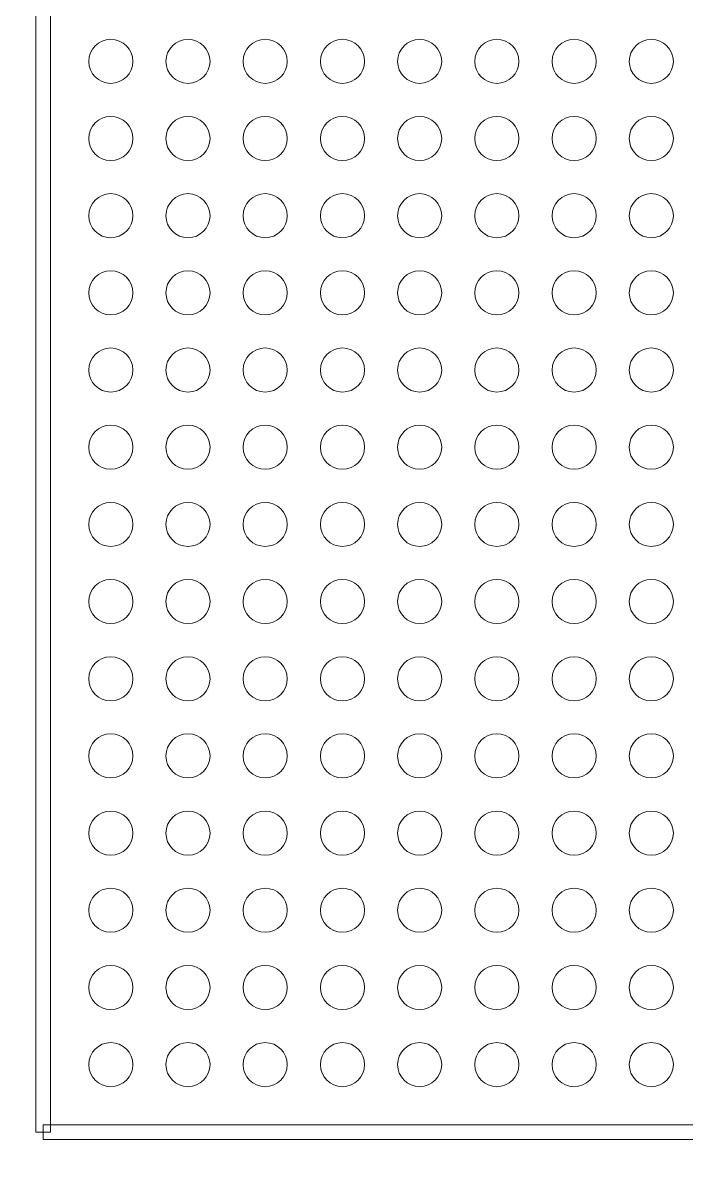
# Model space of a CAD drawing. Header units: millimetres. Extents: x -32 to 79, y -57 to 20.
# Drawn here: x -7 to -0.13, y -38.85 to -27.06 of the extents above; entities that cross this region are included whole.
import ezdxf

# ---------------------------------------------------------------- set-up
doc = ezdxf.new("R2010")
doc.units = ezdxf.units.MM
doc.header["$MEASUREMENT"] = 0
for name, color, linetype in [('BG_OUTLINE', 7, 'Continuous'), ('PG_SILKSCREEN_TOP', 7, 'Continuous'), ('PIN_TOP', 7, 'Continuous')]:
    doc.layers.add(name, color=color, linetype=linetype)

msp = doc.modelspace()

# ---------------------------------------------------------------- linework, layer by layer
at = {"layer": 'BG_OUTLINE', "lineweight": 9}
msp.add_open_spline([(-31.5602, -57.3483), (-31.5602, -57.3483), (-31.5602, 2.6515), (-31.5602, 2.6515), (-31.5602, 2.6515), (-31.5602, 2.6515), (48.4395, 2.6515), (48.4395, 2.6515), (48.4395, 2.6515), (48.4395, 2.6515), (48.4395, -57.3483), (48.4395, -57.3483), (48.4395, -57.3483), (48.4395, -57.3483), (-31.5602, -57.3483), (-31.5602, -57.3483)], degree=3, knots=[0, 0, 0, 0, 0.25, 0.25, 0.25, 0.25, 0.5, 0.5, 0.5, 0.5, 0.75, 0.75, 0.75, 0.75, 1, 1, 1, 1], dxfattribs=at)
at = {"layer": 'PG_SILKSCREEN_TOP', "lineweight": 9}
for points in [[(-6.8679, -15.5575), (-6.8679, -15.5575), (-6.7155, -15.5575), (-6.7155, -15.5575), (-6.7155, -15.5575), (-6.7155, -15.5575), (-6.7155, -38.5577), (-6.7155, -38.5577), (-6.7155, -38.5577), (-6.7155, -38.5577), (-6.8679, -38.5577), (-6.8679, -38.5577), (-6.8679, -38.5577), (-6.8679, -38.5577), (-6.8679, -15.5575), (-6.8679, -15.5575)], [(-6.7917, -38.6339), (-6.7917, -38.6339), (-6.7917, -38.4815), (-6.7917, -38.4815), (-6.7917, -38.4815), (-6.7917, -38.4815), (16.2085, -38.4815), (16.2085, -38.4815), (16.2085, -38.4815), (16.2085, -38.4815), (16.2085, -38.6339), (16.2085, -38.6339), (16.2085, -38.6339), (16.2085, -38.6339), (-6.7917, -38.6339), (-6.7917, -38.6339)]]:
    msp.add_open_spline(points, degree=3, knots=[0, 0, 0, 0, 0.25, 0.25, 0.25, 0.25, 0.5, 0.5, 0.5, 0.5, 0.75, 0.75, 0.75, 0.75, 1, 1, 1, 1], dxfattribs=at)
at = {"layer": 'PIN_TOP', "lineweight": 9}
for points in [[(-5.863, -27.4576), (-5.863, -27.3314), (-5.9654, -27.229), (-6.0916, -27.229), (-6.0916, -27.229), (-6.2179, -27.229), (-6.3202, -27.3314), (-6.3202, -27.4576), (-6.3202, -27.4576), (-6.3202, -27.5839), (-6.2179, -27.6862), (-6.0916, -27.6862), (-6.0916, -27.6862), (-5.9654, -27.6862), (-5.863, -27.5839), (-5.863, -27.4576)], [(-5.0629, -27.4576), (-5.0629, -27.3314), (-5.1653, -27.229), (-5.2915, -27.229), (-5.2915, -27.229), (-5.4178, -27.229), (-5.5201, -27.3314), (-5.5201, -27.4576), (-5.5201, -27.4576), (-5.5201, -27.5839), (-5.4178, -27.6862), (-5.2915, -27.6862), (-5.2915, -27.6862), (-5.1653, -27.6862), (-5.0629, -27.5839), (-5.0629, -27.4576)], [(-4.2628, -27.4576), (-4.2628, -27.3314), (-4.3652, -27.229), (-4.4914, -27.229), (-4.4914, -27.229), (-4.6177, -27.229), (-4.72, -27.3314), (-4.72, -27.4576), (-4.72, -27.4576), (-4.72, -27.5839), (-4.6177, -27.6862), (-4.4914, -27.6862), (-4.4914, -27.6862), (-4.3652, -27.6862), (-4.2628, -27.5839), (-4.2628, -27.4576)], [(-3.463, -27.4576), (-3.463, -27.3314), (-3.5653, -27.229), (-3.6916, -27.229), (-3.6916, -27.229), (-3.8178, -27.229), (-3.9202, -27.3314), (-3.9202, -27.4576), (-3.9202, -27.4576), (-3.9202, -27.5839), (-3.8178, -27.6862), (-3.6916, -27.6862), (-3.6916, -27.6862), (-3.5653, -27.6862), (-3.463, -27.5839), (-3.463, -27.4576)], [(-2.6629, -27.4576), (-2.6629, -27.3314), (-2.7652, -27.229), (-2.8915, -27.229), (-2.8915, -27.229), (-3.0177, -27.229), (-3.1201, -27.3314), (-3.1201, -27.4576), (-3.1201, -27.4576), (-3.1201, -27.5839), (-3.0177, -27.6862), (-2.8915, -27.6862), (-2.8915, -27.6862), (-2.7652, -27.6862), (-2.6629, -27.5839), (-2.6629, -27.4576)], [(-1.863, -27.4576), (-1.863, -27.3314), (-1.9654, -27.229), (-2.0916, -27.229), (-2.0916, -27.229), (-2.2179, -27.229), (-2.3202, -27.3314), (-2.3202, -27.4576), (-2.3202, -27.4576), (-2.3202, -27.5839), (-2.2179, -27.6862), (-2.0916, -27.6862), (-2.0916, -27.6862), (-1.9654, -27.6862), (-1.863, -27.5839), (-1.863, -27.4576)], [(-1.0629, -27.4576), (-1.0629, -27.3314), (-1.1653, -27.229), (-1.2915, -27.229), (-1.2915, -27.229), (-1.4178, -27.229), (-1.5201, -27.3314), (-1.5201, -27.4576), (-1.5201, -27.4576), (-1.5201, -27.5839), (-1.4178, -27.6862), (-1.2915, -27.6862), (-1.2915, -27.6862), (-1.1653, -27.6862), (-1.0629, -27.5839), (-1.0629, -27.4576)], [(-0.2628, -27.4576), (-0.2628, -27.3314), (-0.3652, -27.229), (-0.4914, -27.229), (-0.4914, -27.229), (-0.6177, -27.229), (-0.72, -27.3314), (-0.72, -27.4576), (-0.72, -27.4576), (-0.72, -27.5839), (-0.6177, -27.6862), (-0.4914, -27.6862), (-0.4914, -27.6862), (-0.3652, -27.6862), (-0.2628, -27.5839), (-0.2628, -27.4576)], [(-5.863, -28.2575), (-5.863, -28.1312), (-5.9654, -28.0289), (-6.0916, -28.0289), (-6.0916, -28.0289), (-6.2179, -28.0288), (-6.3202, -28.1312), (-6.3202, -28.2574), (-6.3202, -28.2574), (-6.3202, -28.3837), (-6.2179, -28.486), (-6.0916, -28.486), (-6.0916, -28.486), (-5.9654, -28.4861), (-5.863, -28.3837), (-5.863, -28.2575)], [(-5.0629, -28.2575), (-5.0629, -28.1312), (-5.1653, -28.0289), (-5.2915, -28.0289), (-5.2915, -28.0289), (-5.4178, -28.0288), (-5.5201, -28.1312), (-5.5201, -28.2574), (-5.5201, -28.2574), (-5.5201, -28.3837), (-5.4178, -28.486), (-5.2915, -28.486), (-5.2915, -28.486), (-5.1653, -28.4861), (-5.0629, -28.3837), (-5.0629, -28.2575)], [(-4.2628, -28.2575), (-4.2628, -28.1312), (-4.3652, -28.0289), (-4.4914, -28.0289), (-4.4914, -28.0289), (-4.6177, -28.0288), (-4.72, -28.1312), (-4.72, -28.2574), (-4.72, -28.2574), (-4.72, -28.3837), (-4.6177, -28.486), (-4.4914, -28.486), (-4.4914, -28.486), (-4.3652, -28.4861), (-4.2628, -28.3837), (-4.2628, -28.2575)], [(-3.463, -28.2575), (-3.463, -28.1312), (-3.5653, -28.0289), (-3.6916, -28.0289), (-3.6916, -28.0289), (-3.8178, -28.0288), (-3.9202, -28.1312), (-3.9202, -28.2574), (-3.9202, -28.2574), (-3.9202, -28.3837), (-3.8178, -28.486), (-3.6916, -28.486), (-3.6916, -28.486), (-3.5653, -28.4861), (-3.463, -28.3837), (-3.463, -28.2575)], [(-2.6629, -28.2575), (-2.6629, -28.1312), (-2.7652, -28.0289), (-2.8915, -28.0289), (-2.8915, -28.0289), (-3.0177, -28.0288), (-3.1201, -28.1312), (-3.1201, -28.2574), (-3.1201, -28.2574), (-3.1201, -28.3837), (-3.0177, -28.486), (-2.8915, -28.486), (-2.8915, -28.486), (-2.7652, -28.4861), (-2.6629, -28.3837), (-2.6629, -28.2575)], [(-1.863, -28.2575), (-1.863, -28.1312), (-1.9654, -28.0289), (-2.0916, -28.0289), (-2.0916, -28.0289), (-2.2179, -28.0288), (-2.3202, -28.1312), (-2.3202, -28.2574), (-2.3202, -28.2574), (-2.3202, -28.3837), (-2.2179, -28.486), (-2.0916, -28.486), (-2.0916, -28.486), (-1.9654, -28.4861), (-1.863, -28.3837), (-1.863, -28.2575)], [(-1.0629, -28.2575), (-1.0629, -28.1312), (-1.1653, -28.0289), (-1.2915, -28.0289), (-1.2915, -28.0289), (-1.4178, -28.0288), (-1.5201, -28.1312), (-1.5201, -28.2574), (-1.5201, -28.2574), (-1.5201, -28.3837), (-1.4178, -28.486), (-1.2915, -28.486), (-1.2915, -28.486), (-1.1653, -28.4861), (-1.0629, -28.3837), (-1.0629, -28.2575)], [(-0.2628, -28.2575), (-0.2628, -28.1312), (-0.3652, -28.0289), (-0.4914, -28.0289), (-0.4914, -28.0289), (-0.6177, -28.0288), (-0.72, -28.1312), (-0.72, -28.2574), (-0.72, -28.2574), (-0.72, -28.3837), (-0.6177, -28.486), (-0.4914, -28.486), (-0.4914, -28.486), (-0.3652, -28.4861), (-0.2628, -28.3837), (-0.2628, -28.2575)], [(-5.863, -29.0576), (-5.863, -28.9313), (-5.9654, -28.829), (-6.0916, -28.829), (-6.0916, -28.829), (-6.2179, -28.8289), (-6.3202, -28.9313), (-6.3202, -29.0575), (-6.3202, -29.0575), (-6.3202, -29.1838), (-6.2179, -29.2861), (-6.0916, -29.2861), (-6.0916, -29.2861), (-5.9654, -29.2862), (-5.863, -29.1838), (-5.863, -29.0576)], [(-5.0629, -29.0576), (-5.0629, -28.9313), (-5.1653, -28.829), (-5.2915, -28.829), (-5.2915, -28.829), (-5.4178, -28.8289), (-5.5201, -28.9313), (-5.5201, -29.0575), (-5.5201, -29.0575), (-5.5201, -29.1838), (-5.4178, -29.2861), (-5.2915, -29.2861), (-5.2915, -29.2861), (-5.1653, -29.2862), (-5.0629, -29.1838), (-5.0629, -29.0576)], [(-4.2628, -29.0576), (-4.2628, -28.9313), (-4.3652, -28.829), (-4.4914, -28.829), (-4.4914, -28.829), (-4.6177, -28.8289), (-4.72, -28.9313), (-4.72, -29.0575), (-4.72, -29.0575), (-4.72, -29.1838), (-4.6177, -29.2861), (-4.4914, -29.2861), (-4.4914, -29.2861), (-4.3652, -29.2862), (-4.2628, -29.1838), (-4.2628, -29.0576)], [(-3.463, -29.0576), (-3.463, -28.9313), (-3.5653, -28.829), (-3.6916, -28.829), (-3.6916, -28.829), (-3.8178, -28.8289), (-3.9202, -28.9313), (-3.9202, -29.0575), (-3.9202, -29.0575), (-3.9202, -29.1838), (-3.8178, -29.2861), (-3.6916, -29.2861), (-3.6916, -29.2861), (-3.5653, -29.2862), (-3.463, -29.1838), (-3.463, -29.0576)], [(-2.6629, -29.0576), (-2.6629, -28.9313), (-2.7652, -28.829), (-2.8915, -28.829), (-2.8915, -28.829), (-3.0177, -28.8289), (-3.1201, -28.9313), (-3.1201, -29.0575), (-3.1201, -29.0575), (-3.1201, -29.1838), (-3.0177, -29.2861), (-2.8915, -29.2861), (-2.8915, -29.2861), (-2.7652, -29.2862), (-2.6629, -29.1838), (-2.6629, -29.0576)], [(-1.863, -29.0576), (-1.863, -28.9313), (-1.9654, -28.829), (-2.0916, -28.829), (-2.0916, -28.829), (-2.2179, -28.8289), (-2.3202, -28.9313), (-2.3202, -29.0575), (-2.3202, -29.0575), (-2.3202, -29.1838), (-2.2179, -29.2861), (-2.0916, -29.2861), (-2.0916, -29.2861), (-1.9654, -29.2862), (-1.863, -29.1838), (-1.863, -29.0576)], [(-1.0629, -29.0576), (-1.0629, -28.9313), (-1.1653, -28.829), (-1.2915, -28.829), (-1.2915, -28.829), (-1.4178, -28.8289), (-1.5201, -28.9313), (-1.5201, -29.0575), (-1.5201, -29.0575), (-1.5201, -29.1838), (-1.4178, -29.2861), (-1.2915, -29.2861), (-1.2915, -29.2861), (-1.1653, -29.2862), (-1.0629, -29.1838), (-1.0629, -29.0576)], [(-0.2628, -29.0576), (-0.2628, -28.9313), (-0.3652, -28.829), (-0.4914, -28.829), (-0.4914, -28.829), (-0.6177, -28.8289), (-0.72, -28.9313), (-0.72, -29.0575), (-0.72, -29.0575), (-0.72, -29.1838), (-0.6177, -29.2861), (-0.4914, -29.2861), (-0.4914, -29.2861), (-0.3652, -29.2862), (-0.2628, -29.1838), (-0.2628, -29.0576)], [(-5.863, -29.8577), (-5.863, -29.7314), (-5.9654, -29.6291), (-6.0916, -29.6291), (-6.0916, -29.6291), (-6.2179, -29.629), (-6.3202, -29.7314), (-6.3202, -29.8576), (-6.3202, -29.8576), (-6.3202, -29.9839), (-6.2179, -30.0862), (-6.0916, -30.0862), (-6.0916, -30.0862), (-5.9654, -30.0863), (-5.863, -29.9839), (-5.863, -29.8577)], [(-5.0629, -29.8577), (-5.0629, -29.7314), (-5.1653, -29.6291), (-5.2915, -29.6291), (-5.2915, -29.6291), (-5.4178, -29.629), (-5.5201, -29.7314), (-5.5201, -29.8576), (-5.5201, -29.8576), (-5.5201, -29.9839), (-5.4178, -30.0862), (-5.2915, -30.0862), (-5.2915, -30.0862), (-5.1653, -30.0863), (-5.0629, -29.9839), (-5.0629, -29.8577)], [(-4.2628, -29.8577), (-4.2628, -29.7314), (-4.3652, -29.6291), (-4.4914, -29.6291), (-4.4914, -29.6291), (-4.6177, -29.629), (-4.72, -29.7314), (-4.72, -29.8576), (-4.72, -29.8576), (-4.72, -29.9839), (-4.6177, -30.0862), (-4.4914, -30.0862), (-4.4914, -30.0862), (-4.3652, -30.0863), (-4.2628, -29.9839), (-4.2628, -29.8577)], [(-3.463, -29.8577), (-3.463, -29.7314), (-3.5653, -29.6291), (-3.6916, -29.6291), (-3.6916, -29.6291), (-3.8178, -29.629), (-3.9202, -29.7314), (-3.9202, -29.8576), (-3.9202, -29.8576), (-3.9202, -29.9839), (-3.8178, -30.0862), (-3.6916, -30.0862), (-3.6916, -30.0862), (-3.5653, -30.0863), (-3.463, -29.9839), (-3.463, -29.8577)], [(-2.6629, -29.8577), (-2.6629, -29.7314), (-2.7652, -29.6291), (-2.8915, -29.6291), (-2.8915, -29.6291), (-3.0177, -29.629), (-3.1201, -29.7314), (-3.1201, -29.8576), (-3.1201, -29.8576), (-3.1201, -29.9839), (-3.0177, -30.0862), (-2.8915, -30.0862), (-2.8915, -30.0862), (-2.7652, -30.0863), (-2.6629, -29.9839), (-2.6629, -29.8577)], [(-1.863, -29.8577), (-1.863, -29.7314), (-1.9654, -29.6291), (-2.0916, -29.6291), (-2.0916, -29.6291), (-2.2179, -29.629), (-2.3202, -29.7314), (-2.3202, -29.8576), (-2.3202, -29.8576), (-2.3202, -29.9839), (-2.2179, -30.0862), (-2.0916, -30.0862), (-2.0916, -30.0862), (-1.9654, -30.0863), (-1.863, -29.9839), (-1.863, -29.8577)], [(-1.0629, -29.8577), (-1.0629, -29.7314), (-1.1653, -29.6291), (-1.2915, -29.6291), (-1.2915, -29.6291), (-1.4178, -29.629), (-1.5201, -29.7314), (-1.5201, -29.8576), (-1.5201, -29.8576), (-1.5201, -29.9839), (-1.4178, -30.0862), (-1.2915, -30.0862), (-1.2915, -30.0862), (-1.1653, -30.0863), (-1.0629, -29.9839), (-1.0629, -29.8577)], [(-0.2628, -29.8577), (-0.2628, -29.7314), (-0.3652, -29.6291), (-0.4914, -29.6291), (-0.4914, -29.6291), (-0.6177, -29.629), (-0.72, -29.7314), (-0.72, -29.8576), (-0.72, -29.8576), (-0.72, -29.9839), (-0.6177, -30.0862), (-0.4914, -30.0862), (-0.4914, -30.0862), (-0.3652, -30.0863), (-0.2628, -29.9839), (-0.2628, -29.8577)], [(-5.863, -30.6575), (-5.863, -30.5312), (-5.9654, -30.4289), (-6.0916, -30.4289), (-6.0916, -30.4289), (-6.2179, -30.4289), (-6.3202, -30.5312), (-6.3202, -30.6575), (-6.3202, -30.6575), (-6.3202, -30.7837), (-6.2179, -30.8861), (-6.0916, -30.8861), (-6.0916, -30.8861), (-5.9654, -30.8861), (-5.863, -30.7837), (-5.863, -30.6575)], [(-5.0629, -30.6575), (-5.0629, -30.5312), (-5.1653, -30.4289), (-5.2915, -30.4289), (-5.2915, -30.4289), (-5.4178, -30.4289), (-5.5201, -30.5312), (-5.5201, -30.6575), (-5.5201, -30.6575), (-5.5201, -30.7837), (-5.4178, -30.8861), (-5.2915, -30.8861), (-5.2915, -30.8861), (-5.1653, -30.8861), (-5.0629, -30.7837), (-5.0629, -30.6575)], [(-4.2628, -30.6575), (-4.2628, -30.5312), (-4.3652, -30.4289), (-4.4914, -30.4289), (-4.4914, -30.4289), (-4.6177, -30.4289), (-4.72, -30.5312), (-4.72, -30.6575), (-4.72, -30.6575), (-4.72, -30.7837), (-4.6177, -30.8861), (-4.4914, -30.8861), (-4.4914, -30.8861), (-4.3652, -30.8861), (-4.2628, -30.7837), (-4.2628, -30.6575)], [(-3.463, -30.6575), (-3.463, -30.5312), (-3.5653, -30.4289), (-3.6916, -30.4289), (-3.6916, -30.4289), (-3.8178, -30.4289), (-3.9202, -30.5312), (-3.9202, -30.6575), (-3.9202, -30.6575), (-3.9202, -30.7837), (-3.8178, -30.8861), (-3.6916, -30.8861), (-3.6916, -30.8861), (-3.5653, -30.8861), (-3.463, -30.7837), (-3.463, -30.6575)], [(-2.6629, -30.6575), (-2.6629, -30.5312), (-2.7652, -30.4289), (-2.8915, -30.4289), (-2.8915, -30.4289), (-3.0177, -30.4289), (-3.1201, -30.5312), (-3.1201, -30.6575), (-3.1201, -30.6575), (-3.1201, -30.7837), (-3.0177, -30.8861), (-2.8915, -30.8861), (-2.8915, -30.8861), (-2.7652, -30.8861), (-2.6629, -30.7837), (-2.6629, -30.6575)], [(-1.863, -30.6575), (-1.863, -30.5312), (-1.9654, -30.4289), (-2.0916, -30.4289), (-2.0916, -30.4289), (-2.2179, -30.4289), (-2.3202, -30.5312), (-2.3202, -30.6575), (-2.3202, -30.6575), (-2.3202, -30.7837), (-2.2179, -30.8861), (-2.0916, -30.8861), (-2.0916, -30.8861), (-1.9654, -30.8861), (-1.863, -30.7837), (-1.863, -30.6575)], [(-1.0629, -30.6575), (-1.0629, -30.5312), (-1.1653, -30.4289), (-1.2915, -30.4289), (-1.2915, -30.4289), (-1.4178, -30.4289), (-1.5201, -30.5312), (-1.5201, -30.6575), (-1.5201, -30.6575), (-1.5201, -30.7837), (-1.4178, -30.8861), (-1.2915, -30.8861), (-1.2915, -30.8861), (-1.1653, -30.8861), (-1.0629, -30.7837), (-1.0629, -30.6575)], [(-0.2628, -30.6575), (-0.2628, -30.5312), (-0.3652, -30.4289), (-0.4914, -30.4289), (-0.4914, -30.4289), (-0.6177, -30.4289), (-0.72, -30.5312), (-0.72, -30.6575), (-0.72, -30.6575), (-0.72, -30.7837), (-0.6177, -30.8861), (-0.4914, -30.8861), (-0.4914, -30.8861), (-0.3652, -30.8861), (-0.2628, -30.7837), (-0.2628, -30.6575)], [(-5.863, -31.4576), (-5.863, -31.3313), (-5.9654, -31.229), (-6.0916, -31.229), (-6.0916, -31.229), (-6.2179, -31.229), (-6.3202, -31.3313), (-6.3202, -31.4576), (-6.3202, -31.4576), (-6.3202, -31.5838), (-6.2179, -31.6862), (-6.0916, -31.6862), (-6.0916, -31.6862), (-5.9654, -31.6862), (-5.863, -31.5838), (-5.863, -31.4576)], [(-5.0629, -31.4576), (-5.0629, -31.3313), (-5.1653, -31.229), (-5.2915, -31.229), (-5.2915, -31.229), (-5.4178, -31.229), (-5.5201, -31.3313), (-5.5201, -31.4576), (-5.5201, -31.4576), (-5.5201, -31.5838), (-5.4178, -31.6862), (-5.2915, -31.6862), (-5.2915, -31.6862), (-5.1653, -31.6862), (-5.0629, -31.5838), (-5.0629, -31.4576)], [(-4.2628, -31.4576), (-4.2628, -31.3313), (-4.3652, -31.229), (-4.4914, -31.229), (-4.4914, -31.229), (-4.6177, -31.229), (-4.72, -31.3313), (-4.72, -31.4576), (-4.72, -31.4576), (-4.72, -31.5838), (-4.6177, -31.6862), (-4.4914, -31.6862), (-4.4914, -31.6862), (-4.3652, -31.6862), (-4.2628, -31.5838), (-4.2628, -31.4576)], [(-3.463, -31.4576), (-3.463, -31.3313), (-3.5653, -31.229), (-3.6916, -31.229), (-3.6916, -31.229), (-3.8178, -31.229), (-3.9202, -31.3313), (-3.9202, -31.4576), (-3.9202, -31.4576), (-3.9202, -31.5838), (-3.8178, -31.6862), (-3.6916, -31.6862), (-3.6916, -31.6862), (-3.5653, -31.6862), (-3.463, -31.5838), (-3.463, -31.4576)], [(-2.6629, -31.4576), (-2.6629, -31.3313), (-2.7652, -31.229), (-2.8915, -31.229), (-2.8915, -31.229), (-3.0177, -31.229), (-3.1201, -31.3313), (-3.1201, -31.4576), (-3.1201, -31.4576), (-3.1201, -31.5838), (-3.0177, -31.6862), (-2.8915, -31.6862), (-2.8915, -31.6862), (-2.7652, -31.6862), (-2.6629, -31.5838), (-2.6629, -31.4576)], [(-1.863, -31.4576), (-1.863, -31.3313), (-1.9654, -31.229), (-2.0916, -31.229), (-2.0916, -31.229), (-2.2179, -31.229), (-2.3202, -31.3313), (-2.3202, -31.4576), (-2.3202, -31.4576), (-2.3202, -31.5838), (-2.2179, -31.6862), (-2.0916, -31.6862), (-2.0916, -31.6862), (-1.9654, -31.6862), (-1.863, -31.5838), (-1.863, -31.4576)], [(-1.0629, -31.4576), (-1.0629, -31.3313), (-1.1653, -31.229), (-1.2915, -31.229), (-1.2915, -31.229), (-1.4178, -31.229), (-1.5201, -31.3313), (-1.5201, -31.4576), (-1.5201, -31.4576), (-1.5201, -31.5838), (-1.4178, -31.6862), (-1.2915, -31.6862), (-1.2915, -31.6862), (-1.1653, -31.6862), (-1.0629, -31.5838), (-1.0629, -31.4576)], [(-0.2628, -31.4576), (-0.2628, -31.3313), (-0.3652, -31.229), (-0.4914, -31.229), (-0.4914, -31.229), (-0.6177, -31.229), (-0.72, -31.3313), (-0.72, -31.4576), (-0.72, -31.4576), (-0.72, -31.5838), (-0.6177, -31.6862), (-0.4914, -31.6862), (-0.4914, -31.6862), (-0.3652, -31.6862), (-0.2628, -31.5838), (-0.2628, -31.4576)], [(-5.863, -32.2574), (-5.863, -32.1312), (-5.9654, -32.0288), (-6.0916, -32.0288), (-6.0916, -32.0288), (-6.2179, -32.0288), (-6.3202, -32.1312), (-6.3202, -32.2574), (-6.3202, -32.2574), (-6.3202, -32.3837), (-6.2179, -32.486), (-6.0916, -32.486), (-6.0916, -32.486), (-5.9654, -32.486), (-5.863, -32.3837), (-5.863, -32.2574)], [(-5.0629, -32.2574), (-5.0629, -32.1312), (-5.1653, -32.0288), (-5.2915, -32.0288), (-5.2915, -32.0288), (-5.4178, -32.0288), (-5.5201, -32.1312), (-5.5201, -32.2574), (-5.5201, -32.2574), (-5.5201, -32.3837), (-5.4178, -32.486), (-5.2915, -32.486), (-5.2915, -32.486), (-5.1653, -32.486), (-5.0629, -32.3837), (-5.0629, -32.2574)], [(-4.2628, -32.2574), (-4.2628, -32.1312), (-4.3652, -32.0288), (-4.4914, -32.0288), (-4.4914, -32.0288), (-4.6177, -32.0288), (-4.72, -32.1312), (-4.72, -32.2574), (-4.72, -32.2574), (-4.72, -32.3837), (-4.6177, -32.486), (-4.4914, -32.486), (-4.4914, -32.486), (-4.3652, -32.486), (-4.2628, -32.3837), (-4.2628, -32.2574)], [(-3.463, -32.2574), (-3.463, -32.1312), (-3.5653, -32.0288), (-3.6916, -32.0288), (-3.6916, -32.0288), (-3.8178, -32.0288), (-3.9202, -32.1312), (-3.9202, -32.2574), (-3.9202, -32.2574), (-3.9202, -32.3837), (-3.8178, -32.486), (-3.6916, -32.486), (-3.6916, -32.486), (-3.5653, -32.486), (-3.463, -32.3837), (-3.463, -32.2574)], [(-2.6629, -32.2574), (-2.6629, -32.1312), (-2.7652, -32.0288), (-2.8915, -32.0288), (-2.8915, -32.0288), (-3.0177, -32.0288), (-3.1201, -32.1312), (-3.1201, -32.2574), (-3.1201, -32.2574), (-3.1201, -32.3837), (-3.0177, -32.486), (-2.8915, -32.486), (-2.8915, -32.486), (-2.7652, -32.486), (-2.6629, -32.3837), (-2.6629, -32.2574)], [(-1.863, -32.2574), (-1.863, -32.1312), (-1.9654, -32.0288), (-2.0916, -32.0288), (-2.0916, -32.0288), (-2.2179, -32.0288), (-2.3202, -32.1312), (-2.3202, -32.2574), (-2.3202, -32.2574), (-2.3202, -32.3837), (-2.2179, -32.486), (-2.0916, -32.486), (-2.0916, -32.486), (-1.9654, -32.486), (-1.863, -32.3837), (-1.863, -32.2574)], [(-1.0629, -32.2574), (-1.0629, -32.1312), (-1.1653, -32.0288), (-1.2915, -32.0288), (-1.2915, -32.0288), (-1.4178, -32.0288), (-1.5201, -32.1312), (-1.5201, -32.2574), (-1.5201, -32.2574), (-1.5201, -32.3837), (-1.4178, -32.486), (-1.2915, -32.486), (-1.2915, -32.486), (-1.1653, -32.486), (-1.0629, -32.3837), (-1.0629, -32.2574)], [(-0.2628, -32.2574), (-0.2628, -32.1312), (-0.3652, -32.0288), (-0.4914, -32.0288), (-0.4914, -32.0288), (-0.6177, -32.0288), (-0.72, -32.1312), (-0.72, -32.2574), (-0.72, -32.2574), (-0.72, -32.3837), (-0.6177, -32.486), (-0.4914, -32.486), (-0.4914, -32.486), (-0.3652, -32.486), (-0.2628, -32.3837), (-0.2628, -32.2574)], [(-5.863, -33.0575), (-5.863, -32.9313), (-5.9654, -32.8289), (-6.0916, -32.8289), (-6.0916, -32.8289), (-6.2179, -32.8289), (-6.3202, -32.9313), (-6.3202, -33.0575), (-6.3202, -33.0575), (-6.3202, -33.1838), (-6.2179, -33.2861), (-6.0916, -33.2861), (-6.0916, -33.2861), (-5.9654, -33.2861), (-5.863, -33.1838), (-5.863, -33.0575)], [(-5.0629, -33.0575), (-5.0629, -32.9313), (-5.1653, -32.8289), (-5.2915, -32.8289), (-5.2915, -32.8289), (-5.4178, -32.8289), (-5.5201, -32.9313), (-5.5201, -33.0575), (-5.5201, -33.0575), (-5.5201, -33.1838), (-5.4178, -33.2861), (-5.2915, -33.2861), (-5.2915, -33.2861), (-5.1653, -33.2861), (-5.0629, -33.1838), (-5.0629, -33.0575)], [(-4.2628, -33.0575), (-4.2628, -32.9313), (-4.3652, -32.8289), (-4.4914, -32.8289), (-4.4914, -32.8289), (-4.6177, -32.8289), (-4.72, -32.9313), (-4.72, -33.0575), (-4.72, -33.0575), (-4.72, -33.1838), (-4.6177, -33.2861), (-4.4914, -33.2861), (-4.4914, -33.2861), (-4.3652, -33.2861), (-4.2628, -33.1838), (-4.2628, -33.0575)], [(-3.463, -33.0575), (-3.463, -32.9313), (-3.5653, -32.8289), (-3.6916, -32.8289), (-3.6916, -32.8289), (-3.8178, -32.8289), (-3.9202, -32.9313), (-3.9202, -33.0575), (-3.9202, -33.0575), (-3.9202, -33.1838), (-3.8178, -33.2861), (-3.6916, -33.2861), (-3.6916, -33.2861), (-3.5653, -33.2861), (-3.463, -33.1838), (-3.463, -33.0575)], [(-2.6629, -33.0575), (-2.6629, -32.9313), (-2.7652, -32.8289), (-2.8915, -32.8289), (-2.8915, -32.8289), (-3.0177, -32.8289), (-3.1201, -32.9313), (-3.1201, -33.0575), (-3.1201, -33.0575), (-3.1201, -33.1838), (-3.0177, -33.2861), (-2.8915, -33.2861), (-2.8915, -33.2861), (-2.7652, -33.2861), (-2.6629, -33.1838), (-2.6629, -33.0575)], [(-1.863, -33.0575), (-1.863, -32.9313), (-1.9654, -32.8289), (-2.0916, -32.8289), (-2.0916, -32.8289), (-2.2179, -32.8289), (-2.3202, -32.9313), (-2.3202, -33.0575), (-2.3202, -33.0575), (-2.3202, -33.1838), (-2.2179, -33.2861), (-2.0916, -33.2861), (-2.0916, -33.2861), (-1.9654, -33.2861), (-1.863, -33.1838), (-1.863, -33.0575)], [(-1.0629, -33.0575), (-1.0629, -32.9313), (-1.1653, -32.8289), (-1.2915, -32.8289), (-1.2915, -32.8289), (-1.4178, -32.8289), (-1.5201, -32.9313), (-1.5201, -33.0575), (-1.5201, -33.0575), (-1.5201, -33.1838), (-1.4178, -33.2861), (-1.2915, -33.2861), (-1.2915, -33.2861), (-1.1653, -33.2861), (-1.0629, -33.1838), (-1.0629, -33.0575)], [(-0.2628, -33.0575), (-0.2628, -32.9313), (-0.3652, -32.8289), (-0.4914, -32.8289), (-0.4914, -32.8289), (-0.6177, -32.8289), (-0.72, -32.9313), (-0.72, -33.0575), (-0.72, -33.0575), (-0.72, -33.1838), (-0.6177, -33.2861), (-0.4914, -33.2861), (-0.4914, -33.2861), (-0.3652, -33.2861), (-0.2628, -33.1838), (-0.2628, -33.0575)], [(-5.863, -33.8576), (-5.863, -33.7314), (-5.9654, -33.629), (-6.0916, -33.629), (-6.0916, -33.629), (-6.2179, -33.629), (-6.3202, -33.7314), (-6.3202, -33.8576), (-6.3202, -33.8576), (-6.3202, -33.9839), (-6.2179, -34.0862), (-6.0916, -34.0862), (-6.0916, -34.0862), (-5.9654, -34.0862), (-5.863, -33.9839), (-5.863, -33.8576)], [(-5.0629, -33.8576), (-5.0629, -33.7314), (-5.1653, -33.629), (-5.2915, -33.629), (-5.2915, -33.629), (-5.4178, -33.629), (-5.5201, -33.7314), (-5.5201, -33.8576), (-5.5201, -33.8576), (-5.5201, -33.9839), (-5.4178, -34.0862), (-5.2915, -34.0862), (-5.2915, -34.0862), (-5.1653, -34.0862), (-5.0629, -33.9839), (-5.0629, -33.8576)], [(-4.2628, -33.8576), (-4.2628, -33.7314), (-4.3652, -33.629), (-4.4914, -33.629), (-4.4914, -33.629), (-4.6177, -33.629), (-4.72, -33.7314), (-4.72, -33.8576), (-4.72, -33.8576), (-4.72, -33.9839), (-4.6177, -34.0862), (-4.4914, -34.0862), (-4.4914, -34.0862), (-4.3652, -34.0862), (-4.2628, -33.9839), (-4.2628, -33.8576)], [(-3.463, -33.8576), (-3.463, -33.7314), (-3.5653, -33.629), (-3.6916, -33.629), (-3.6916, -33.629), (-3.8178, -33.629), (-3.9202, -33.7314), (-3.9202, -33.8576), (-3.9202, -33.8576), (-3.9202, -33.9839), (-3.8178, -34.0862), (-3.6916, -34.0862), (-3.6916, -34.0862), (-3.5653, -34.0862), (-3.463, -33.9839), (-3.463, -33.8576)], [(-2.6629, -33.8576), (-2.6629, -33.7314), (-2.7652, -33.629), (-2.8915, -33.629), (-2.8915, -33.629), (-3.0177, -33.629), (-3.1201, -33.7314), (-3.1201, -33.8576), (-3.1201, -33.8576), (-3.1201, -33.9839), (-3.0177, -34.0862), (-2.8915, -34.0862), (-2.8915, -34.0862), (-2.7652, -34.0862), (-2.6629, -33.9839), (-2.6629, -33.8576)], [(-1.863, -33.8576), (-1.863, -33.7314), (-1.9654, -33.629), (-2.0916, -33.629), (-2.0916, -33.629), (-2.2179, -33.629), (-2.3202, -33.7314), (-2.3202, -33.8576), (-2.3202, -33.8576), (-2.3202, -33.9839), (-2.2179, -34.0862), (-2.0916, -34.0862), (-2.0916, -34.0862), (-1.9654, -34.0862), (-1.863, -33.9839), (-1.863, -33.8576)], [(-1.0629, -33.8576), (-1.0629, -33.7314), (-1.1653, -33.629), (-1.2915, -33.629), (-1.2915, -33.629), (-1.4178, -33.629), (-1.5201, -33.7314), (-1.5201, -33.8576), (-1.5201, -33.8576), (-1.5201, -33.9839), (-1.4178, -34.0862), (-1.2915, -34.0862), (-1.2915, -34.0862), (-1.1653, -34.0862), (-1.0629, -33.9839), (-1.0629, -33.8576)], [(-0.2628, -33.8576), (-0.2628, -33.7314), (-0.3652, -33.629), (-0.4914, -33.629), (-0.4914, -33.629), (-0.6177, -33.629), (-0.72, -33.7314), (-0.72, -33.8576), (-0.72, -33.8576), (-0.72, -33.9839), (-0.6177, -34.0862), (-0.4914, -34.0862), (-0.4914, -34.0862), (-0.3652, -34.0862), (-0.2628, -33.9839), (-0.2628, -33.8576)], [(-5.863, -34.6575), (-5.863, -34.5312), (-5.9654, -34.4289), (-6.0916, -34.4289), (-6.0916, -34.4289), (-6.2179, -34.4289), (-6.3202, -34.5312), (-6.3202, -34.6575), (-6.3202, -34.6575), (-6.3202, -34.7837), (-6.2179, -34.8861), (-6.0916, -34.8861), (-6.0916, -34.8861), (-5.9654, -34.8861), (-5.863, -34.7837), (-5.863, -34.6575)], [(-5.0629, -34.6575), (-5.0629, -34.5312), (-5.1653, -34.4289), (-5.2915, -34.4289), (-5.2915, -34.4289), (-5.4178, -34.4289), (-5.5201, -34.5312), (-5.5201, -34.6575), (-5.5201, -34.6575), (-5.5201, -34.7837), (-5.4178, -34.8861), (-5.2915, -34.8861), (-5.2915, -34.8861), (-5.1653, -34.8861), (-5.0629, -34.7837), (-5.0629, -34.6575)], [(-4.2628, -34.6575), (-4.2628, -34.5312), (-4.3652, -34.4289), (-4.4914, -34.4289), (-4.4914, -34.4289), (-4.6177, -34.4289), (-4.72, -34.5312), (-4.72, -34.6575), (-4.72, -34.6575), (-4.72, -34.7837), (-4.6177, -34.8861), (-4.4914, -34.8861), (-4.4914, -34.8861), (-4.3652, -34.8861), (-4.2628, -34.7837), (-4.2628, -34.6575)], [(-3.463, -34.6575), (-3.463, -34.5312), (-3.5653, -34.4289), (-3.6916, -34.4289), (-3.6916, -34.4289), (-3.8178, -34.4289), (-3.9202, -34.5312), (-3.9202, -34.6575), (-3.9202, -34.6575), (-3.9202, -34.7837), (-3.8178, -34.8861), (-3.6916, -34.8861), (-3.6916, -34.8861), (-3.5653, -34.8861), (-3.463, -34.7837), (-3.463, -34.6575)], [(-2.6629, -34.6575), (-2.6629, -34.5312), (-2.7652, -34.4289), (-2.8915, -34.4289), (-2.8915, -34.4289), (-3.0177, -34.4289), (-3.1201, -34.5312), (-3.1201, -34.6575), (-3.1201, -34.6575), (-3.1201, -34.7837), (-3.0177, -34.8861), (-2.8915, -34.8861), (-2.8915, -34.8861), (-2.7652, -34.8861), (-2.6629, -34.7837), (-2.6629, -34.6575)], [(-1.863, -34.6575), (-1.863, -34.5312), (-1.9654, -34.4289), (-2.0916, -34.4289), (-2.0916, -34.4289), (-2.2179, -34.4289), (-2.3202, -34.5312), (-2.3202, -34.6575), (-2.3202, -34.6575), (-2.3202, -34.7837), (-2.2179, -34.8861), (-2.0916, -34.8861), (-2.0916, -34.8861), (-1.9654, -34.8861), (-1.863, -34.7837), (-1.863, -34.6575)], [(-1.0629, -34.6575), (-1.0629, -34.5312), (-1.1653, -34.4289), (-1.2915, -34.4289), (-1.2915, -34.4289), (-1.4178, -34.4289), (-1.5201, -34.5312), (-1.5201, -34.6575), (-1.5201, -34.6575), (-1.5201, -34.7837), (-1.4178, -34.8861), (-1.2915, -34.8861), (-1.2915, -34.8861), (-1.1653, -34.8861), (-1.0629, -34.7837), (-1.0629, -34.6575)], [(-0.2628, -34.6575), (-0.2628, -34.5312), (-0.3652, -34.4289), (-0.4914, -34.4289), (-0.4914, -34.4289), (-0.6177, -34.4289), (-0.72, -34.5312), (-0.72, -34.6575), (-0.72, -34.6575), (-0.72, -34.7837), (-0.6177, -34.8861), (-0.4914, -34.8861), (-0.4914, -34.8861), (-0.3652, -34.8861), (-0.2628, -34.7837), (-0.2628, -34.6575)], [(-5.863, -35.4576), (-5.863, -35.3313), (-5.9654, -35.229), (-6.0916, -35.229), (-6.0916, -35.229), (-6.2179, -35.229), (-6.3202, -35.3313), (-6.3202, -35.4576), (-6.3202, -35.4576), (-6.3202, -35.5838), (-6.2179, -35.6862), (-6.0916, -35.6862), (-6.0916, -35.6862), (-5.9654, -35.6862), (-5.863, -35.5838), (-5.863, -35.4576)], [(-5.0629, -35.4576), (-5.0629, -35.3313), (-5.1653, -35.229), (-5.2915, -35.229), (-5.2915, -35.229), (-5.4178, -35.229), (-5.5201, -35.3313), (-5.5201, -35.4576), (-5.5201, -35.4576), (-5.5201, -35.5838), (-5.4178, -35.6862), (-5.2915, -35.6862), (-5.2915, -35.6862), (-5.1653, -35.6862), (-5.0629, -35.5838), (-5.0629, -35.4576)], [(-4.2628, -35.4576), (-4.2628, -35.3313), (-4.3652, -35.229), (-4.4914, -35.229), (-4.4914, -35.229), (-4.6177, -35.229), (-4.72, -35.3313), (-4.72, -35.4576), (-4.72, -35.4576), (-4.72, -35.5838), (-4.6177, -35.6862), (-4.4914, -35.6862), (-4.4914, -35.6862), (-4.3652, -35.6862), (-4.2628, -35.5838), (-4.2628, -35.4576)], [(-3.463, -35.4576), (-3.463, -35.3313), (-3.5653, -35.229), (-3.6916, -35.229), (-3.6916, -35.229), (-3.8178, -35.229), (-3.9202, -35.3313), (-3.9202, -35.4576), (-3.9202, -35.4576), (-3.9202, -35.5838), (-3.8178, -35.6862), (-3.6916, -35.6862), (-3.6916, -35.6862), (-3.5653, -35.6862), (-3.463, -35.5838), (-3.463, -35.4576)], [(-2.6629, -35.4576), (-2.6629, -35.3313), (-2.7652, -35.229), (-2.8915, -35.229), (-2.8915, -35.229), (-3.0177, -35.229), (-3.1201, -35.3313), (-3.1201, -35.4576), (-3.1201, -35.4576), (-3.1201, -35.5838), (-3.0177, -35.6862), (-2.8915, -35.6862), (-2.8915, -35.6862), (-2.7652, -35.6862), (-2.6629, -35.5838), (-2.6629, -35.4576)], [(-1.863, -35.4576), (-1.863, -35.3313), (-1.9654, -35.229), (-2.0916, -35.229), (-2.0916, -35.229), (-2.2179, -35.229), (-2.3202, -35.3313), (-2.3202, -35.4576), (-2.3202, -35.4576), (-2.3202, -35.5838), (-2.2179, -35.6862), (-2.0916, -35.6862), (-2.0916, -35.6862), (-1.9654, -35.6862), (-1.863, -35.5838), (-1.863, -35.4576)], [(-1.0629, -35.4576), (-1.0629, -35.3313), (-1.1653, -35.229), (-1.2915, -35.229), (-1.2915, -35.229), (-1.4178, -35.229), (-1.5201, -35.3313), (-1.5201, -35.4576), (-1.5201, -35.4576), (-1.5201, -35.5838), (-1.4178, -35.6862), (-1.2915, -35.6862), (-1.2915, -35.6862), (-1.1653, -35.6862), (-1.0629, -35.5838), (-1.0629, -35.4576)], [(-0.2628, -35.4576), (-0.2628, -35.3313), (-0.3652, -35.229), (-0.4914, -35.229), (-0.4914, -35.229), (-0.6177, -35.229), (-0.72, -35.3313), (-0.72, -35.4576), (-0.72, -35.4576), (-0.72, -35.5838), (-0.6177, -35.6862), (-0.4914, -35.6862), (-0.4914, -35.6862), (-0.3652, -35.6862), (-0.2628, -35.5838), (-0.2628, -35.4576)], [(-5.863, -36.2574), (-5.863, -36.1312), (-5.9654, -36.0288), (-6.0916, -36.0288), (-6.0916, -36.0288), (-6.2179, -36.0288), (-6.3202, -36.1312), (-6.3202, -36.2574), (-6.3202, -36.2574), (-6.3202, -36.3837), (-6.2179, -36.486), (-6.0916, -36.486), (-6.0916, -36.486), (-5.9654, -36.486), (-5.863, -36.3837), (-5.863, -36.2574)], [(-5.0629, -36.2574), (-5.0629, -36.1312), (-5.1653, -36.0288), (-5.2915, -36.0288), (-5.2915, -36.0288), (-5.4178, -36.0288), (-5.5201, -36.1312), (-5.5201, -36.2574), (-5.5201, -36.2574), (-5.5201, -36.3837), (-5.4178, -36.486), (-5.2915, -36.486), (-5.2915, -36.486), (-5.1653, -36.486), (-5.0629, -36.3837), (-5.0629, -36.2574)], [(-4.2628, -36.2574), (-4.2628, -36.1312), (-4.3652, -36.0288), (-4.4914, -36.0288), (-4.4914, -36.0288), (-4.6177, -36.0288), (-4.72, -36.1312), (-4.72, -36.2574), (-4.72, -36.2574), (-4.72, -36.3837), (-4.6177, -36.486), (-4.4914, -36.486), (-4.4914, -36.486), (-4.3652, -36.486), (-4.2628, -36.3837), (-4.2628, -36.2574)], [(-3.463, -36.2574), (-3.463, -36.1312), (-3.5653, -36.0288), (-3.6916, -36.0288), (-3.6916, -36.0288), (-3.8178, -36.0288), (-3.9202, -36.1312), (-3.9202, -36.2574), (-3.9202, -36.2574), (-3.9202, -36.3837), (-3.8178, -36.486), (-3.6916, -36.486), (-3.6916, -36.486), (-3.5653, -36.486), (-3.463, -36.3837), (-3.463, -36.2574)], [(-2.6629, -36.2574), (-2.6629, -36.1312), (-2.7652, -36.0288), (-2.8915, -36.0288), (-2.8915, -36.0288), (-3.0177, -36.0288), (-3.1201, -36.1312), (-3.1201, -36.2574), (-3.1201, -36.2574), (-3.1201, -36.3837), (-3.0177, -36.486), (-2.8915, -36.486), (-2.8915, -36.486), (-2.7652, -36.486), (-2.6629, -36.3837), (-2.6629, -36.2574)], [(-1.863, -36.2574), (-1.863, -36.1312), (-1.9654, -36.0288), (-2.0916, -36.0288), (-2.0916, -36.0288), (-2.2179, -36.0288), (-2.3202, -36.1312), (-2.3202, -36.2574), (-2.3202, -36.2574), (-2.3202, -36.3837), (-2.2179, -36.486), (-2.0916, -36.486), (-2.0916, -36.486), (-1.9654, -36.486), (-1.863, -36.3837), (-1.863, -36.2574)], [(-1.0629, -36.2574), (-1.0629, -36.1312), (-1.1653, -36.0288), (-1.2915, -36.0288), (-1.2915, -36.0288), (-1.4178, -36.0288), (-1.5201, -36.1312), (-1.5201, -36.2574), (-1.5201, -36.2574), (-1.5201, -36.3837), (-1.4178, -36.486), (-1.2915, -36.486), (-1.2915, -36.486), (-1.1653, -36.486), (-1.0629, -36.3837), (-1.0629, -36.2574)], [(-0.2628, -36.2574), (-0.2628, -36.1312), (-0.3652, -36.0288), (-0.4914, -36.0288), (-0.4914, -36.0288), (-0.6177, -36.0288), (-0.72, -36.1312), (-0.72, -36.2574), (-0.72, -36.2574), (-0.72, -36.3837), (-0.6177, -36.486), (-0.4914, -36.486), (-0.4914, -36.486), (-0.3652, -36.486), (-0.2628, -36.3837), (-0.2628, -36.2574)], [(-5.863, -37.0575), (-5.863, -36.9313), (-5.9654, -36.8289), (-6.0916, -36.8289), (-6.0916, -36.8289), (-6.2179, -36.8289), (-6.3202, -36.9313), (-6.3202, -37.0575), (-6.3202, -37.0575), (-6.3202, -37.1838), (-6.2179, -37.2861), (-6.0916, -37.2861), (-6.0916, -37.2861), (-5.9654, -37.2861), (-5.863, -37.1838), (-5.863, -37.0575)], [(-5.0629, -37.0575), (-5.0629, -36.9313), (-5.1653, -36.8289), (-5.2915, -36.8289), (-5.2915, -36.8289), (-5.4178, -36.8289), (-5.5201, -36.9313), (-5.5201, -37.0575), (-5.5201, -37.0575), (-5.5201, -37.1838), (-5.4178, -37.2861), (-5.2915, -37.2861), (-5.2915, -37.2861), (-5.1653, -37.2861), (-5.0629, -37.1838), (-5.0629, -37.0575)], [(-4.2628, -37.0575), (-4.2628, -36.9313), (-4.3652, -36.8289), (-4.4914, -36.8289), (-4.4914, -36.8289), (-4.6177, -36.8289), (-4.72, -36.9313), (-4.72, -37.0575), (-4.72, -37.0575), (-4.72, -37.1838), (-4.6177, -37.2861), (-4.4914, -37.2861), (-4.4914, -37.2861), (-4.3652, -37.2861), (-4.2628, -37.1838), (-4.2628, -37.0575)], [(-3.463, -37.0575), (-3.463, -36.9313), (-3.5653, -36.8289), (-3.6916, -36.8289), (-3.6916, -36.8289), (-3.8178, -36.8289), (-3.9202, -36.9313), (-3.9202, -37.0575), (-3.9202, -37.0575), (-3.9202, -37.1838), (-3.8178, -37.2861), (-3.6916, -37.2861), (-3.6916, -37.2861), (-3.5653, -37.2861), (-3.463, -37.1838), (-3.463, -37.0575)], [(-2.6629, -37.0575), (-2.6629, -36.9313), (-2.7652, -36.8289), (-2.8915, -36.8289), (-2.8915, -36.8289), (-3.0177, -36.8289), (-3.1201, -36.9313), (-3.1201, -37.0575), (-3.1201, -37.0575), (-3.1201, -37.1838), (-3.0177, -37.2861), (-2.8915, -37.2861), (-2.8915, -37.2861), (-2.7652, -37.2861), (-2.6629, -37.1838), (-2.6629, -37.0575)], [(-1.863, -37.0575), (-1.863, -36.9313), (-1.9654, -36.8289), (-2.0916, -36.8289), (-2.0916, -36.8289), (-2.2179, -36.8289), (-2.3202, -36.9313), (-2.3202, -37.0575), (-2.3202, -37.0575), (-2.3202, -37.1838), (-2.2179, -37.2861), (-2.0916, -37.2861), (-2.0916, -37.2861), (-1.9654, -37.2861), (-1.863, -37.1838), (-1.863, -37.0575)], [(-1.0629, -37.0575), (-1.0629, -36.9313), (-1.1653, -36.8289), (-1.2915, -36.8289), (-1.2915, -36.8289), (-1.4178, -36.8289), (-1.5201, -36.9313), (-1.5201, -37.0575), (-1.5201, -37.0575), (-1.5201, -37.1838), (-1.4178, -37.2861), (-1.2915, -37.2861), (-1.2915, -37.2861), (-1.1653, -37.2861), (-1.0629, -37.1838), (-1.0629, -37.0575)], [(-0.2628, -37.0575), (-0.2628, -36.9313), (-0.3652, -36.8289), (-0.4914, -36.8289), (-0.4914, -36.8289), (-0.6177, -36.8289), (-0.72, -36.9313), (-0.72, -37.0575), (-0.72, -37.0575), (-0.72, -37.1838), (-0.6177, -37.2861), (-0.4914, -37.2861), (-0.4914, -37.2861), (-0.3652, -37.2861), (-0.2628, -37.1838), (-0.2628, -37.0575)], [(-5.863, -37.8576), (-5.863, -37.7314), (-5.9654, -37.629), (-6.0916, -37.629), (-6.0916, -37.629), (-6.2179, -37.629), (-6.3202, -37.7314), (-6.3202, -37.8576), (-6.3202, -37.8576), (-6.3202, -37.9839), (-6.2179, -38.0862), (-6.0916, -38.0862), (-6.0916, -38.0862), (-5.9654, -38.0862), (-5.863, -37.9839), (-5.863, -37.8576)], [(-5.0629, -37.8576), (-5.0629, -37.7314), (-5.1653, -37.629), (-5.2915, -37.629), (-5.2915, -37.629), (-5.4178, -37.629), (-5.5201, -37.7314), (-5.5201, -37.8576), (-5.5201, -37.8576), (-5.5201, -37.9839), (-5.4178, -38.0862), (-5.2915, -38.0862), (-5.2915, -38.0862), (-5.1653, -38.0862), (-5.0629, -37.9839), (-5.0629, -37.8576)], [(-4.2628, -37.8576), (-4.2628, -37.7314), (-4.3652, -37.629), (-4.4914, -37.629), (-4.4914, -37.629), (-4.6177, -37.629), (-4.72, -37.7314), (-4.72, -37.8576), (-4.72, -37.8576), (-4.72, -37.9839), (-4.6177, -38.0862), (-4.4914, -38.0862), (-4.4914, -38.0862), (-4.3652, -38.0862), (-4.2628, -37.9839), (-4.2628, -37.8576)], [(-3.463, -37.8576), (-3.463, -37.7314), (-3.5653, -37.629), (-3.6916, -37.629), (-3.6916, -37.629), (-3.8178, -37.629), (-3.9202, -37.7314), (-3.9202, -37.8576), (-3.9202, -37.8576), (-3.9202, -37.9839), (-3.8178, -38.0862), (-3.6916, -38.0862), (-3.6916, -38.0862), (-3.5653, -38.0862), (-3.463, -37.9839), (-3.463, -37.8576)], [(-2.6629, -37.8576), (-2.6629, -37.7314), (-2.7652, -37.629), (-2.8915, -37.629), (-2.8915, -37.629), (-3.0177, -37.629), (-3.1201, -37.7314), (-3.1201, -37.8576), (-3.1201, -37.8576), (-3.1201, -37.9839), (-3.0177, -38.0862), (-2.8915, -38.0862), (-2.8915, -38.0862), (-2.7652, -38.0862), (-2.6629, -37.9839), (-2.6629, -37.8576)], [(-1.863, -37.8576), (-1.863, -37.7314), (-1.9654, -37.629), (-2.0916, -37.629), (-2.0916, -37.629), (-2.2179, -37.629), (-2.3202, -37.7314), (-2.3202, -37.8576), (-2.3202, -37.8576), (-2.3202, -37.9839), (-2.2179, -38.0862), (-2.0916, -38.0862), (-2.0916, -38.0862), (-1.9654, -38.0862), (-1.863, -37.9839), (-1.863, -37.8576)], [(-1.0629, -37.8576), (-1.0629, -37.7314), (-1.1653, -37.629), (-1.2915, -37.629), (-1.2915, -37.629), (-1.4178, -37.629), (-1.5201, -37.7314), (-1.5201, -37.8576), (-1.5201, -37.8576), (-1.5201, -37.9839), (-1.4178, -38.0862), (-1.2915, -38.0862), (-1.2915, -38.0862), (-1.1653, -38.0862), (-1.0629, -37.9839), (-1.0629, -37.8576)], [(-0.2628, -37.8576), (-0.2628, -37.7314), (-0.3652, -37.629), (-0.4914, -37.629), (-0.4914, -37.629), (-0.6177, -37.629), (-0.72, -37.7314), (-0.72, -37.8576), (-0.72, -37.8576), (-0.72, -37.9839), (-0.6177, -38.0862), (-0.4914, -38.0862), (-0.4914, -38.0862), (-0.3652, -38.0862), (-0.2628, -37.9839), (-0.2628, -37.8576)]]:
    msp.add_open_spline(points, degree=3, knots=[0, 0, 0, 0, 0.25, 0.25, 0.25, 0.25, 0.5, 0.5, 0.5, 0.5, 0.75, 0.75, 0.75, 0.75, 1, 1, 1, 1], dxfattribs=at)

doc.saveas('drawing.dxf')
